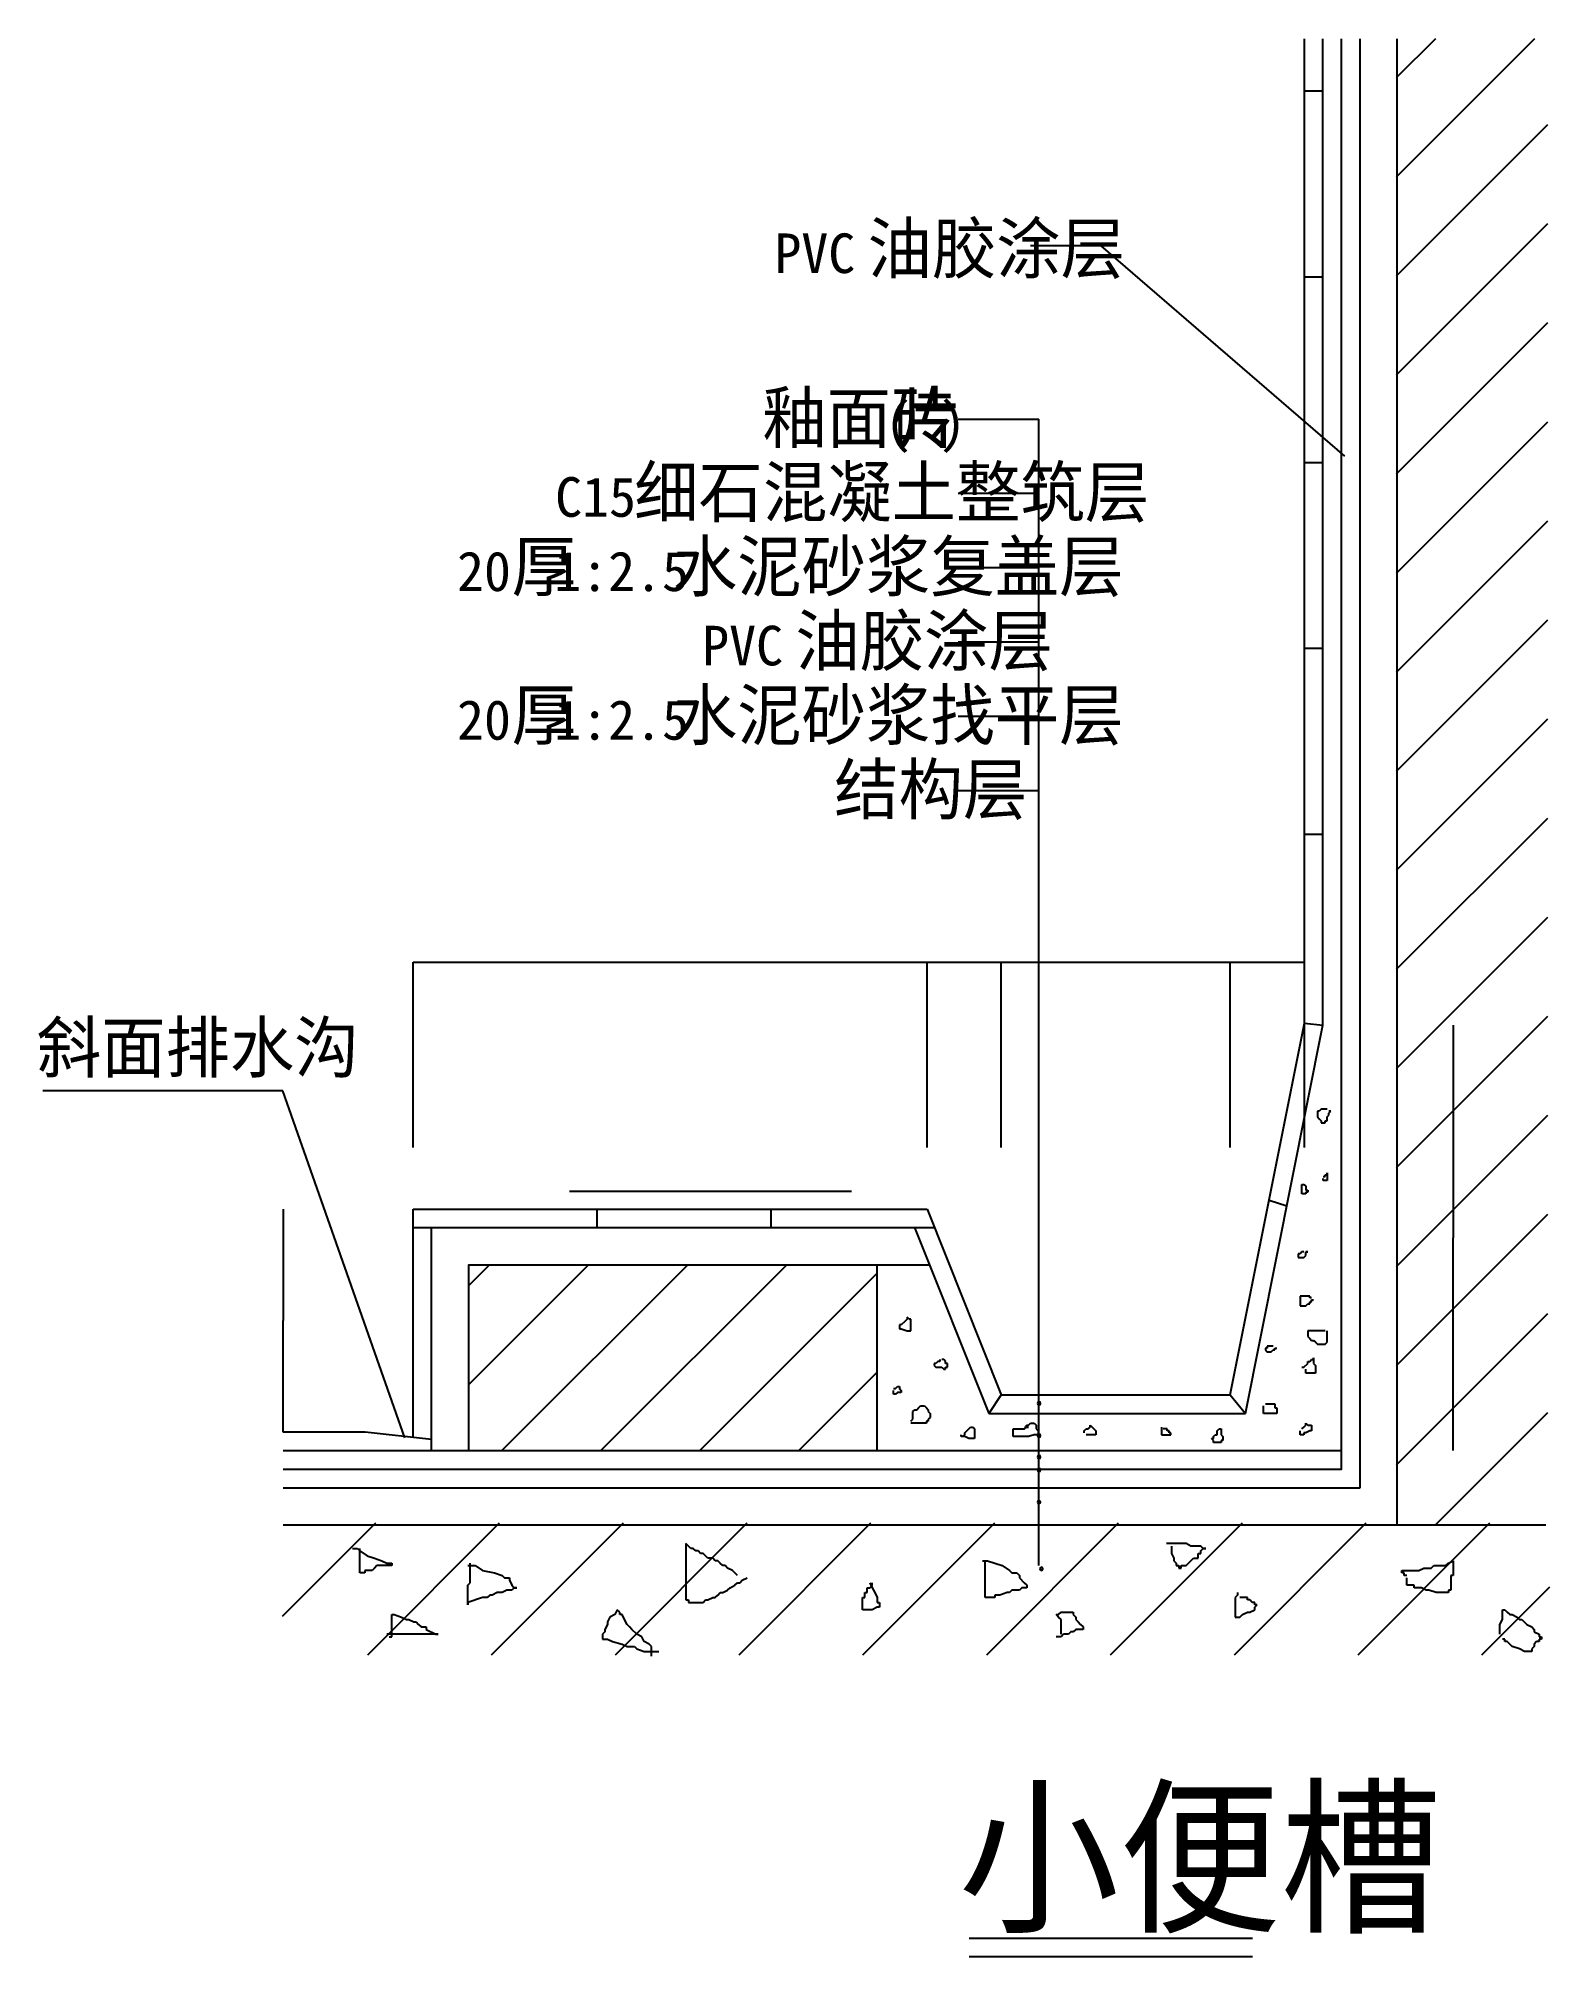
# Model space of a CAD drawing. Header units: metres. Extents: x 8360 to 20568, y -12093 to 3396.
import ezdxf

# ---------------------------------------------------------------- set-up
doc = ezdxf.new("R2010")
doc.units = ezdxf.units.M
for name, color, linetype in [('LVTRY', 6, 'Continuous'), ('PUB_DIM', 3, 'Continuous'), ('PUB_TEXT', 7, 'Continuous'), ('WINDOW', 3, 'Continuous')]:
    doc.layers.add(name, color=color, linetype=linetype)
doc.dimstyles.get("Standard").update_dxf_attribs({"dimtxt": 2.5, "dimasz": 2.5, "dimexe": 1.25, "dimexo": 0.625, "dimtad": 1, "dimcen": 2.5, "dimazin": 3, "dimtfac": 1, "dimtmove": 0, "dimatfit": 3})

# ---------------------------------------------------------------- blocks, each defined once
blk = doc.blocks.new('*D1')
for p, q in [((11386.66, -5558.7), (11386.66, -4062.2)), ((11386.91, -4062.2), (13461.16, -4062.2)), ((13464.16, -4062.2), (15538.41, -4062.2)), ((15538.66, -5558.7), (15538.66, -4062.2))]:
    blk.add_line(p, q)
at = {"layer": 'Defpoints'}
for p in [(11386.66, -4062.2), (11386.66, -5558.7), (15538.66, -5558.7)]:
    blk.add_point(p, dxfattribs=at)
at = {"layer": 'PUB_DIM', "insert": (13462.66, -4062.2), "char_height": 1, "attachment_point": 5}
blk.add_mtext('350', dxfattribs=at)
blk = doc.blocks.new('*D2')
for p, q in [((10336.89, -6057.02), (10336.89, -6957.02)), ((10336.64, -6957.02), (10336.39, -6957.02)), ((10336.89, -7857.02), (10336.89, -6957.02)), ((10336.89, -6957.02), (10336.89, -6957.02)), ((10337.14, -6957.02), (10337.39, -6957.02))]:
    blk.add_line(p, q)
at = {"layer": 'Defpoints'}
for p in [(10336.89, -6057.02), (10336.89, -6957.02), (10336.89, -7857.02)]:
    blk.add_point(p, dxfattribs=at)
at = {"layer": 'PUB_DIM', "insert": (10336.89, -6955.895), "char_height": 1, "attachment_point": 5}
blk.add_mtext('160', dxfattribs=at)
blk = doc.blocks.new('*D3')
for p, q in [((16138.66, -5558.7), (16138.66, -4062.2)), ((16138.91, -4062.2), (17061.16, -4062.2)), ((17064.16, -4062.2), (17986.41, -4062.2)), ((17986.66, -5558.7), (17986.66, -4062.2))]:
    blk.add_line(p, q)
at = {"layer": 'Defpoints'}
for p in [(16138.66, -4062.2), (16138.66, -5558.7), (17986.66, -5558.7)]:
    blk.add_point(p, dxfattribs=at)
at = {"layer": 'PUB_DIM', "insert": (17062.66, -4062.2), "char_height": 1, "attachment_point": 5}
blk.add_mtext('200', dxfattribs=at)
blk = doc.blocks.new('*D4')
for p, q in [((15538.66, -5558.7), (15538.66, -4062.2)), ((15538.91, -4062.2), (15837.66, -4062.2)), ((15839.66, -4062.2), (16138.41, -4062.2)), ((16138.66, -5558.7), (16138.66, -4062.2))]:
    blk.add_line(p, q)
at = {"layer": 'Defpoints'}
for p in [(15538.66, -4062.2), (15538.66, -5558.7), (16138.66, -5558.7)]:
    blk.add_point(p, dxfattribs=at)
at = {"layer": 'PUB_DIM', "insert": (15838.66, -4062.2), "char_height": 1, "attachment_point": 5}
blk.add_mtext('50', dxfattribs=at)
blk = doc.blocks.new('*D5')
for p, q in [((17986.66, -5558.7), (17986.66, -4062.2)), ((17986.91, -4062.2), (18285.66, -4062.2)), ((18287.66, -4062.2), (18586.41, -4062.2)), ((18586.66, -5558.7), (18586.66, -4062.2))]:
    blk.add_line(p, q)
at = {"layer": 'Defpoints'}
for p in [(17986.66, -4062.2), (17986.66, -5558.7), (18586.66, -5558.7)]:
    blk.add_point(p, dxfattribs=at)
at = {"layer": 'PUB_DIM', "insert": (18286.66, -4062.2), "char_height": 1, "attachment_point": 5}
blk.add_mtext('60', dxfattribs=at)
blk = doc.blocks.new('*D6')
for p, q in [((19788.83, -4571.38), (19788.83, -6288.88)), ((19788.58, -6288.88), (19788.33, -6288.88)), ((19788.83, -8006.38), (19788.83, -6288.88)), ((19788.83, -6288.88), (19788.83, -6288.88)), ((19789.08, -6288.88), (19789.33, -6288.88))]:
    blk.add_line(p, q)
at = {"layer": 'Defpoints'}
for p in [(19788.83, -4571.38), (19788.83, -6288.88), (19788.83, -8006.38)]:
    blk.add_point(p, dxfattribs=at)
at = {"layer": 'PUB_DIM', "insert": (19788.83, -6287.755), "char_height": 1, "attachment_point": 5}
blk.add_mtext('0', dxfattribs=at)

msp = doc.modelspace()

# ---------------------------------------------------------------- linework, layer by layer
at = {"layer": 'LVTRY'}
for p, q in [((18722.64, -5250.97), (18707.08, -5266.51)), ((18769.32, -5250.97), (18722.64, -5250.97)), ((18691.52, -5266.51), (18691.52, -5313.16)), ((18707.08, -5266.51), (18691.52, -5266.51)), ((18691.52, -5313.16), (18707.08, -5328.71)), ((18707.08, -5328.71), (18722.64, -5344.26)), ((18722.64, -5344.26), (18722.64, -5359.81)), ((18722.64, -5359.81), (18753.76, -5359.81)), ((18753.76, -5344.26), (18769.32, -5344.26)), ((18753.76, -5359.81), (18753.76, -5344.26)), ((18769.32, -5313.16), (18784.88, -5297.61)), ((18769.32, -5344.26), (18769.32, -5313.16)), ((18800.44, -5266.51), (18784.88, -5266.51)), ((18784.88, -5282.06), (18800.44, -5266.51)), ((18784.88, -5297.61), (18784.88, -5282.06)), ((18567.04, -5857.38), (18582.6, -5857.38)), ((18567.04, -5935.12), (18567.04, -5857.38)), ((18582.6, -5857.38), (18598.16, -5872.93)), ((18598.16, -5872.93), (18598.16, -5904.02)), ((18738.2, -5795.18), (18753.76, -5795.18)), ((18738.2, -5826.28), (18738.2, -5810.73)), ((18769.32, -5826.28), (18738.2, -5826.28)), ((18753.76, -5779.63), (18769.32, -5779.63)), ((18753.76, -5795.18), (18753.76, -5779.63)), ((18769.32, -5764.08), (18769.32, -5826.28)), ((18769.32, -5779.63), (18769.32, -5764.08)), ((18598.16, -5935.12), (18567.04, -5935.12)), ((18598.16, -5904.02), (18613.72, -5904.02)), ((18598.16, -5919.57), (18598.16, -5935.12)), ((18613.72, -5919.57), (18598.16, -5919.57)), ((18613.72, -5904.02), (18613.72, -5919.57)), ((18535.93, -6417.14), (18535.93, -6448.24)), ((18551.48, -6417.14), (18535.93, -6417.14)), ((18535.93, -6448.24), (18582.6, -6448.24)), ((18567.04, -6401.59), (18551.48, -6417.14)), ((18582.6, -6401.59), (18567.04, -6401.59)), ((18582.6, -6448.24), (18598.16, -6432.69)), ((18613.72, -6401.59), (18598.16, -6401.59)), ((18598.16, -6401.59), (18613.72, -6401.59)), ((18598.16, -6432.69), (18598.16, -6401.59)), ((18551.48, -6759.22), (18551.48, -6836.97)), ((18629.28, -6759.22), (18551.48, -6759.22)), ((18629.28, -6774.77), (18629.28, -6759.22)), ((18644.84, -6774.77), (18629.28, -6774.77)), ((18629.28, -6805.87), (18644.84, -6805.87)), ((18629.28, -6821.42), (18629.28, -6805.87)), ((18644.84, -6790.32), (18660.4, -6790.32)), ((18644.84, -6805.87), (18644.84, -6790.32)), ((15361.78, -6961.36), (15330.66, -6992.46)), ((15377.34, -6945.81), (15361.78, -6961.36)), ((15392.9, -6945.81), (15377.34, -6930.26)), ((15377.34, -6930.26), (15377.34, -6945.81)), ((15408.46, -6945.81), (15392.9, -6945.81)), ((15408.46, -7039.1), (15408.46, -6945.81)), ((18551.48, -6836.97), (18598.16, -6836.97)), ((18598.16, -6836.97), (18613.72, -6821.42)), ((18613.72, -6821.42), (18629.28, -6821.42)), ((15315.11, -6992.46), (15315.11, -7023.55)), ((15330.66, -6992.46), (15315.11, -6992.46)), ((15315.11, -7023.55), (15330.66, -7023.55)), ((15330.66, -7023.55), (15377.34, -7039.1)), ((15377.34, -7039.1), (15408.46, -7039.1)), ((18613.72, -7039.1), (18613.72, -7085.75)), ((18753.76, -7039.1), (18613.72, -7039.1)), ((18613.72, -7085.75), (18629.28, -7101.3)), ((18629.28, -7101.3), (18644.84, -7116.85)), ((18644.84, -7116.85), (18660.4, -7116.85)), ((18660.4, -7116.85), (18675.96, -7132.4)), ((18769.32, -7132.4), (18769.32, -7039.1)), ((15641.86, -7272.34), (15641.86, -7287.89)), ((15672.97, -7272.34), (15657.41, -7272.34)), ((15688.53, -7287.89), (15672.97, -7272.34)), ((18271.41, -7179.04), (18271.41, -7194.59)), ((18286.97, -7179.04), (18271.41, -7179.04)), ((18271.41, -7194.59), (18286.97, -7210.14)), ((18286.97, -7163.5), (18286.97, -7179.04)), ((18333.65, -7163.5), (18286.97, -7163.5)), ((18286.97, -7210.14), (18318.09, -7210.14)), ((18318.09, -7210.14), (18333.65, -7194.59)), ((18333.65, -7194.59), (18349.21, -7194.59)), ((18349.21, -7179.04), (18364.77, -7179.04)), ((18349.21, -7194.59), (18349.21, -7179.04)), ((18629.28, -7287.89), (18644.84, -7272.34)), ((18644.84, -7272.34), (18660.4, -7272.34)), ((18660.4, -7256.79), (18660.4, -7303.44)), ((18660.4, -7272.34), (18660.4, -7256.79)), ((18675.96, -7132.4), (18691.52, -7147.95)), ((18691.52, -7147.95), (18753.76, -7147.95)), ((18753.76, -7147.95), (18769.32, -7132.4)), ((15595.18, -7303.44), (15595.18, -7318.99)), ((15610.74, -7303.44), (15595.18, -7303.44)), ((15595.18, -7318.99), (15610.74, -7334.53)), ((15626.3, -7287.89), (15610.74, -7303.44)), ((15610.74, -7334.53), (15657.41, -7334.53)), ((15641.86, -7287.89), (15626.3, -7287.89)), ((15657.41, -7334.53), (15672.97, -7350.08)), ((15672.97, -7350.08), (15688.53, -7350.08)), ((15688.53, -7303.44), (15688.53, -7287.89)), ((15704.09, -7303.44), (15688.53, -7303.44)), ((15688.53, -7334.53), (15704.09, -7334.53)), ((15688.53, -7350.08), (15688.53, -7334.53)), ((15704.09, -7334.53), (15704.09, -7303.44)), ((18567.04, -7334.53), (18582.6, -7334.53)), ((18582.6, -7334.53), (18613.72, -7303.44)), ((18598.16, -7381.18), (18598.16, -7350.08)), ((18675.96, -7381.18), (18598.16, -7381.18)), ((18613.72, -7287.89), (18629.28, -7287.89)), ((18613.72, -7303.44), (18613.72, -7287.89)), ((18660.4, -7303.44), (18675.96, -7318.99)), ((18675.96, -7318.99), (18675.96, -7381.18)), ((15268.43, -7505.57), (15283.99, -7505.57)), ((15268.43, -7552.22), (15268.43, -7521.12)), ((15283.99, -7552.22), (15268.43, -7552.22)), ((15283.99, -7505.57), (15299.55, -7490.02)), ((15299.55, -7536.67), (15283.99, -7552.22)), ((15299.55, -7490.02), (15315.11, -7490.02)), ((15330.66, -7536.67), (15299.55, -7536.67)), ((15315.11, -7490.02), (15315.11, -7505.57)), ((15315.11, -7505.57), (15330.66, -7521.12)), ((15330.66, -7521.12), (15330.66, -7536.67)), ((15424.02, -7692.16), (15439.58, -7676.61)), ((15424.02, -7754.36), (15424.02, -7692.16)), ((15439.58, -7676.61), (15455.14, -7676.61)), ((15455.14, -7676.61), (15470.7, -7661.06)), ((15470.7, -7661.06), (15486.26, -7645.51)), ((15486.26, -7645.51), (15517.38, -7645.51)), ((15517.38, -7645.51), (15532.94, -7661.06)), ((15532.94, -7661.06), (15548.5, -7676.61)), ((15548.5, -7676.61), (15548.5, -7692.16)), ((15548.5, -7692.16), (15564.06, -7707.71)), ((15564.06, -7738.81), (15548.5, -7754.36)), ((15564.06, -7707.71), (15564.06, -7738.81)), ((18255.85, -7707.71), (18255.85, -7645.51)), ((18364.77, -7707.71), (18255.85, -7707.71)), ((18271.41, -7629.97), (18349.21, -7629.97)), ((18349.21, -7629.97), (18349.21, -7661.06)), ((18349.21, -7661.06), (18364.77, -7661.06)), ((18364.77, -7661.06), (18364.77, -7707.71)), ((15408.46, -7769.91), (15424.02, -7754.36)), ((15532.94, -7785.46), (15408.46, -7785.46)), ((15532.94, -7769.91), (15532.94, -7785.46)), ((15548.5, -7769.91), (15532.94, -7769.91)), ((15548.5, -7754.36), (15548.5, -7769.91)), ((15813.01, -7894.3), (15813.01, -7878.75)), ((15844.13, -7894.3), (15813.01, -7894.3)), ((15828.57, -7894.3), (15844.13, -7878.75)), ((15844.13, -7863.2), (15859.69, -7847.65)), ((15844.13, -7878.75), (15844.13, -7863.2)), ((15875.25, -7909.85), (15844.13, -7894.3)), ((15859.69, -7847.65), (15875.25, -7832.1)), ((15875.25, -7832.1), (15890.81, -7816.55)), ((15890.81, -7816.55), (15906.37, -7816.55)), ((15906.37, -7816.55), (15921.93, -7832.1)), ((15921.93, -7832.1), (15921.93, -7909.85)), ((16233.12, -7832.1), (16326.47, -7832.1)), ((16233.12, -7894.3), (16233.12, -7832.1)), ((16357.59, -7894.3), (16233.12, -7894.3)), ((16326.47, -7832.1), (16342.03, -7816.55)), ((16326.47, -7816.55), (16342.03, -7816.55)), ((16342.03, -7801.01), (16357.59, -7801.01)), ((16342.03, -7816.55), (16342.03, -7801.01)), ((16342.03, -7816.55), (16357.59, -7816.55)), ((16357.59, -7801.01), (16373.15, -7785.46)), ((16404.27, -7878.75), (16357.59, -7894.3)), ((16373.15, -7785.46), (16404.27, -7785.46)), ((16404.27, -7785.46), (16419.83, -7801.01)), ((16435.39, -7878.75), (16404.27, -7878.75)), ((16419.83, -7801.01), (16419.83, -7832.1)), ((16419.83, -7832.1), (16435.39, -7847.65)), ((16435.39, -7847.65), (16435.39, -7878.75)), ((16808.82, -7847.65), (16824.38, -7832.1)), ((16808.82, -7863.2), (16808.82, -7847.65)), ((16824.38, -7832.1), (16839.94, -7832.1)), ((16902.18, -7878.75), (16824.38, -7878.75)), ((16839.94, -7832.1), (16855.5, -7816.55)), ((16855.5, -7801.01), (16886.62, -7832.1)), ((16855.5, -7816.55), (16855.5, -7801.01)), ((16886.62, -7832.1), (16902.18, -7847.65)), ((16902.18, -7847.65), (16902.18, -7878.75)), ((17431.2, -7816.55), (17431.2, -7878.75)), ((17431.2, -7878.75), (17509, -7878.75)), ((17477.88, -7832.1), (17446.76, -7832.1)), ((17477.88, -7847.65), (17477.88, -7832.1)), ((17493.44, -7847.65), (17477.88, -7847.65)), ((17493.44, -7863.2), (17493.44, -7847.65)), ((17509, -7863.2), (17493.44, -7863.2)), ((17509, -7878.75), (17509, -7863.2)), ((17851.31, -7894.3), (17866.87, -7878.75)), ((17851.31, -7909.85), (17851.31, -7894.3)), ((17866.87, -7878.75), (17882.43, -7878.75)), ((17882.43, -7847.65), (17897.99, -7832.1)), ((17882.43, -7878.75), (17882.43, -7847.65)), ((17897.99, -7832.1), (17913.54, -7832.1)), ((17913.54, -7832.1), (17913.54, -7878.75)), ((17913.54, -7878.75), (17929.1, -7894.3)), ((17929.1, -7894.3), (17929.1, -7925.4)), ((18551.48, -7878.75), (18551.48, -7847.65)), ((18582.6, -7878.75), (18551.48, -7878.75)), ((18567.04, -7832.1), (18582.6, -7816.55)), ((18582.6, -7816.55), (18598.16, -7801.01)), ((18582.6, -7863.2), (18582.6, -7878.75)), ((18598.16, -7863.2), (18582.6, -7863.2)), ((18598.16, -7785.46), (18613.72, -7801.01)), ((18598.16, -7801.01), (18598.16, -7785.46)), ((18629.28, -7847.65), (18598.16, -7863.2)), ((18613.72, -7801.01), (18644.84, -7801.01)), ((18644.84, -7847.65), (18629.28, -7847.65)), ((18644.84, -7801.01), (18644.84, -7847.65)), ((15921.93, -7909.85), (15875.25, -7909.85)), ((17851.31, -7925.4), (17835.75, -7909.85)), ((17835.75, -7909.85), (17851.31, -7909.85)), ((17851.31, -7940.95), (17851.31, -7925.4)), ((17913.54, -7940.95), (17851.31, -7940.95)), ((17913.54, -7925.4), (17913.54, -7940.95)), ((17929.1, -7925.4), (17913.54, -7925.4)), ((10897.38, -8797.19), (10936.99, -8797.19)), ((10936.99, -8797.19), (10956.79, -8816.98)), ((10956.79, -8995.1), (10956.79, -8797.19)), ((10956.79, -8816.98), (11016.21, -8856.56)), ((13590.75, -8757.61), (13590.75, -9212.8)), ((13610.55, -8777.4), (13590.75, -8757.61)), ((13630.36, -8797.19), (13610.55, -8777.4)), ((13650.16, -8797.19), (13630.36, -8797.19)), ((13669.97, -8816.98), (13650.16, -8797.19)), ((13689.77, -8816.98), (13669.97, -8816.98)), ((13709.57, -8836.77), (13689.77, -8816.98)), ((17630.8, -8757.61), (17472.37, -8757.61)), ((17511.98, -8777.4), (17511.98, -8836.77)), ((17670.41, -8777.4), (17630.8, -8757.61)), ((17749.63, -8777.4), (17670.41, -8777.4)), ((17769.43, -8797.19), (17749.63, -8777.4)), ((17749.63, -8816.98), (17769.43, -8797.19)), ((17749.63, -8836.77), (17749.63, -8816.98)), ((17789.24, -8797.19), (17769.43, -8797.19)), ((17769.43, -8797.19), (17789.24, -8797.19)), ((10996.4, -8975.31), (10996.4, -8995.1)), ((11055.81, -8975.31), (10996.4, -8975.31)), ((11016.21, -8856.56), (11075.62, -8876.35)), ((11075.62, -8955.52), (11055.81, -8975.31)), ((11075.62, -8876.35), (11135.03, -8896.14)), ((11095.42, -8935.72), (11075.62, -8955.52)), ((11214.25, -8935.72), (11095.42, -8935.72)), ((11135.03, -8896.14), (11174.64, -8915.93)), ((11174.64, -8915.93), (11214.25, -8915.93)), ((11214.25, -8915.93), (11214.25, -8935.72)), ((11828.18, -8935.72), (11887.59, -8935.72)), ((11847.98, -9074.26), (11847.98, -8915.93)), ((11887.59, -8935.72), (11947, -8975.31)), ((11947, -8975.31), (12046.02, -8995.1)), ((13729.38, -8836.77), (13709.57, -8836.77)), ((13749.18, -8856.56), (13729.38, -8836.77)), ((13768.99, -8876.35), (13749.18, -8856.56)), ((13808.6, -8876.35), (13768.99, -8876.35)), ((13828.4, -8896.14), (13808.6, -8876.35)), ((13848.2, -8896.14), (13828.4, -8896.14)), ((13868.01, -8915.93), (13848.2, -8896.14)), ((13887.81, -8935.72), (13868.01, -8915.93)), ((13907.62, -8935.72), (13887.81, -8935.72)), ((13927.42, -8955.52), (13907.62, -8935.72)), ((13967.03, -8975.31), (13927.42, -8955.52)), ((13986.83, -8995.1), (13967.03, -8975.31)), ((15987.06, -8896.14), (16026.66, -8896.14)), ((16006.86, -9193.01), (16006.86, -8896.14)), ((16026.66, -8896.14), (16145.49, -8935.72)), ((16145.49, -8935.72), (16204.9, -8975.31)), ((16204.9, -8975.31), (16224.71, -8995.1)), ((17511.98, -8836.77), (17531.78, -8876.35)), ((17531.78, -8876.35), (17531.78, -8896.14)), ((17531.78, -8896.14), (17551.59, -8915.93)), ((17551.59, -8915.93), (17551.59, -8935.72)), ((17551.59, -8935.72), (17571.39, -8935.72)), ((17571.39, -8935.72), (17571.39, -8955.52)), ((17571.39, -8955.52), (17591.19, -8955.52)), ((17591.19, -8935.72), (17630.8, -8935.72)), ((17591.19, -8955.52), (17591.19, -8935.72)), ((17630.8, -8935.72), (17650.61, -8915.93)), ((17650.61, -8915.93), (17670.41, -8896.14)), ((17670.41, -8896.14), (17690.22, -8876.35)), ((17690.22, -8876.35), (17729.82, -8876.35)), ((17729.82, -8836.77), (17749.63, -8836.77)), ((17729.82, -8876.35), (17729.82, -8836.77)), ((19373.57, -8975.31), (19512.2, -8975.31)), ((19373.57, -8995.1), (19373.57, -8975.31)), ((19512.2, -8975.31), (19551.81, -8955.52)), ((19551.81, -8955.52), (19611.22, -8955.52)), ((19611.22, -8955.52), (19631.02, -8935.72)), ((19631.02, -8935.72), (19730.05, -8935.72)), ((19730.05, -8935.72), (19749.85, -8915.93)), ((19749.85, -8915.93), (19789.46, -8896.14)), ((19789.46, -8896.14), (19789.46, -9014.89)), ((10996.4, -8995.1), (10956.79, -8995.1)), ((11828.18, -9094.05), (11847.98, -9074.26)), ((11828.18, -9252.38), (11828.18, -9094.05)), ((12046.02, -8995.1), (12105.44, -9014.89)), ((12105.44, -9014.89), (12125.24, -9034.68)), ((12145.04, -9133.63), (12105.44, -9153.42)), ((12125.24, -9034.68), (12164.85, -9034.68)), ((12184.65, -9133.63), (12145.04, -9133.63)), ((12164.85, -9034.68), (12164.85, -9054.47)), ((12164.85, -9054.47), (12184.65, -9094.05)), ((12184.65, -9094.05), (12204.46, -9113.84)), ((12204.46, -9113.84), (12184.65, -9133.63)), ((12224.26, -9113.84), (12204.46, -9113.84)), ((12204.46, -9113.84), (12224.26, -9113.84)), ((13887.81, -9153.42), (13927.42, -9133.63)), ((13927.42, -9133.63), (13947.23, -9113.84)), ((13947.23, -9113.84), (13986.83, -9094.05)), ((14006.64, -9014.89), (13986.83, -8995.1)), ((13986.83, -9094.05), (14006.64, -9074.26)), ((14006.64, -9074.26), (14026.44, -9074.26)), ((14026.44, -9074.26), (14046.25, -9054.47)), ((14046.25, -9054.47), (14085.85, -9034.68)), ((15056.26, -9113.84), (15076.06, -9113.84)), ((15056.26, -9153.42), (15056.26, -9113.84)), ((15076.06, -9074.26), (15095.87, -9113.84)), ((15076.06, -9113.84), (15095.87, -9094.05)), ((15095.87, -9094.05), (15095.87, -9074.26)), ((15095.87, -9113.84), (15115.67, -9153.42)), ((16224.71, -9133.63), (16204.9, -9153.42)), ((16224.71, -8995.1), (16264.31, -8995.1)), ((16284.12, -9133.63), (16224.71, -9133.63)), ((16264.31, -8995.1), (16284.12, -9014.89)), ((16284.12, -9014.89), (16284.12, -9034.68)), ((16284.12, -9034.68), (16323.73, -9074.26)), ((16303.92, -9113.84), (16284.12, -9133.63)), ((16343.53, -9113.84), (16303.92, -9113.84)), ((16323.73, -9074.26), (16343.53, -9094.05)), ((16343.53, -9094.05), (16343.53, -9113.84)), ((19393.37, -8995.1), (19373.57, -8995.1)), ((19393.37, -9014.89), (19393.37, -8995.1)), ((19413.18, -9014.89), (19393.37, -9014.89)), ((19413.18, -9094.05), (19413.18, -9034.68)), ((19472.59, -9094.05), (19413.18, -9094.05)), ((19472.59, -9113.84), (19472.59, -9094.05)), ((19532, -9113.84), (19472.59, -9113.84)), ((19571.61, -9133.63), (19532, -9113.84)), ((19591.42, -9133.63), (19571.61, -9133.63)), ((19650.83, -9153.42), (19591.42, -9133.63)), ((19749.85, -9133.63), (19749.85, -9153.42)), ((19769.65, -9133.63), (19749.85, -9133.63)), ((19769.65, -9014.89), (19769.65, -9133.63)), ((19789.46, -9014.89), (19769.65, -9014.89)), ((11947, -9193.01), (11828.18, -9232.59)), ((11828.18, -9232.59), (11828.18, -9252.38)), ((11986.61, -9193.01), (11947, -9193.01)), ((12006.42, -9173.21), (11986.61, -9193.01)), ((12026.22, -9173.21), (12006.42, -9173.21)), ((12065.83, -9153.42), (12026.22, -9173.21)), ((12105.44, -9153.42), (12065.83, -9153.42)), ((13036.23, -9291.96), (13016.43, -9331.54)), ((13056.04, -9311.75), (13036.23, -9291.96)), ((13590.75, -9212.8), (13610.55, -9212.8)), ((13610.55, -9212.8), (13610.55, -9232.59)), ((13610.55, -9232.59), (13729.38, -9232.59)), ((13729.38, -9232.59), (13749.18, -9212.8)), ((13749.18, -9212.8), (13768.99, -9212.8)), ((13768.99, -9212.8), (13808.6, -9193.01)), ((13808.6, -9193.01), (13828.4, -9193.01)), ((13828.4, -9193.01), (13848.2, -9173.21)), ((13848.2, -9173.21), (13868.01, -9153.42)), ((13868.01, -9153.42), (13887.81, -9153.42)), ((15016.65, -9193.01), (15036.45, -9193.01)), ((15016.65, -9291.96), (15016.65, -9193.01)), ((15095.87, -9291.96), (15016.65, -9291.96)), ((15036.45, -9153.42), (15056.26, -9153.42)), ((15036.45, -9193.01), (15036.45, -9153.42)), ((15135.48, -9272.17), (15095.87, -9291.96)), ((15115.67, -9153.42), (15135.48, -9193.01)), ((15135.48, -9193.01), (15135.48, -9232.59)), ((15135.48, -9232.59), (15155.28, -9232.59)), ((15155.28, -9272.17), (15135.48, -9272.17)), ((15155.28, -9232.59), (15155.28, -9272.17)), ((16086.08, -9193.01), (16006.86, -9193.01)), ((16086.08, -9173.21), (16086.08, -9193.01)), ((16125.68, -9173.21), (16086.08, -9173.21)), ((16185.1, -9153.42), (16125.68, -9173.21)), ((16204.9, -9153.42), (16185.1, -9153.42)), ((18046.69, -9173.21), (18026.89, -9193.01)), ((18026.89, -9193.01), (18026.89, -9351.33)), ((18046.69, -9153.42), (18046.69, -9173.21)), ((18125.91, -9193.01), (18066.49, -9193.01)), ((18125.91, -9212.8), (18125.91, -9193.01)), ((18145.71, -9212.8), (18125.91, -9212.8)), ((18165.52, -9232.59), (18145.71, -9212.8)), ((18145.71, -9311.75), (18185.32, -9291.96)), ((18185.32, -9232.59), (18165.52, -9232.59)), ((18185.32, -9252.38), (18185.32, -9232.59)), ((18205.12, -9252.38), (18185.32, -9252.38)), ((18185.32, -9272.17), (18205.12, -9252.38)), ((18185.32, -9291.96), (18185.32, -9272.17)), ((19749.85, -9153.42), (19650.83, -9153.42)), ((20185.54, -9291.96), (20205.35, -9291.96)), ((20185.54, -9371.12), (20185.54, -9291.96)), ((20205.35, -9291.96), (20225.15, -9311.75)), ((11214.25, -9509.66), (11214.25, -9331.54)), ((11214.25, -9331.54), (11234.05, -9331.54)), ((11234.05, -9331.54), (11293.46, -9351.33)), ((11293.46, -9351.33), (11333.07, -9371.12)), ((11333.07, -9371.12), (11352.88, -9371.12)), ((11352.88, -9371.12), (11392.49, -9390.91)), ((11392.49, -9390.91), (11412.29, -9390.91)), ((11412.29, -9390.91), (11432.09, -9410.7)), ((11432.09, -9410.7), (11451.9, -9430.5)), ((11451.9, -9430.5), (11491.51, -9430.5)), ((11491.51, -9430.5), (11491.51, -9450.29)), ((12957.02, -9410.7), (12937.21, -9450.29)), ((12976.82, -9351.33), (12957.02, -9390.91)), ((12957.02, -9390.91), (12957.02, -9410.7)), ((13016.43, -9331.54), (12976.82, -9351.33)), ((13056.04, -9331.54), (13056.04, -9311.75)), ((13075.84, -9331.54), (13056.04, -9331.54)), ((13095.65, -9371.12), (13075.84, -9331.54)), ((13115.45, -9410.7), (13095.65, -9371.12)), ((13135.25, -9430.5), (13115.45, -9410.7)), ((13155.06, -9450.29), (13135.25, -9430.5)), ((16581.18, -9331.54), (16600.99, -9331.54)), ((16600.99, -9351.33), (16581.18, -9331.54)), ((16600.99, -9331.54), (16620.79, -9311.75)), ((16620.79, -9371.12), (16600.99, -9351.33)), ((16620.79, -9311.75), (16719.81, -9311.75)), ((16620.79, -9489.87), (16620.79, -9371.12)), ((16719.81, -9311.75), (16719.81, -9331.54)), ((16719.81, -9331.54), (16739.61, -9351.33)), ((16739.61, -9351.33), (16739.61, -9371.12)), ((16739.61, -9371.12), (16759.42, -9390.91)), ((16759.42, -9390.91), (16779.22, -9410.7)), ((16779.22, -9410.7), (16799.03, -9430.5)), ((16799.03, -9430.5), (16799.03, -9450.29)), ((18026.89, -9351.33), (18066.49, -9351.33)), ((18066.49, -9351.33), (18086.3, -9331.54)), ((18086.3, -9331.54), (18125.91, -9311.75)), ((18125.91, -9311.75), (18145.71, -9311.75)), ((20165.74, -9410.7), (20185.54, -9371.12)), ((20165.74, -9489.87), (20165.74, -9410.7)), ((20225.15, -9311.75), (20244.95, -9331.54)), ((20244.95, -9331.54), (20264.76, -9331.54)), ((20264.76, -9331.54), (20304.37, -9351.33)), ((20304.37, -9351.33), (20324.17, -9371.12)), ((20324.17, -9371.12), (20343.98, -9371.12)), ((20343.98, -9371.12), (20383.58, -9410.7)), ((20383.58, -9410.7), (20423.19, -9430.5)), ((20423.19, -9430.5), (20443, -9450.29)), ((11590.53, -9489.87), (11174.64, -9489.87)), ((11194.44, -9509.66), (11214.25, -9509.66)), ((11491.51, -9450.29), (11570.72, -9489.87)), ((11570.72, -9489.87), (11590.53, -9489.87)), ((12937.21, -9470.08), (12917.41, -9489.87)), ((12917.41, -9489.87), (12917.41, -9529.45)), ((12917.41, -9529.45), (12957.02, -9529.45)), ((12937.21, -9450.29), (12937.21, -9470.08)), ((12957.02, -9529.45), (12996.62, -9549.24)), ((12996.62, -9549.24), (13075.84, -9569.03)), ((13075.84, -9569.03), (13115.45, -9588.82)), ((13115.45, -9588.82), (13174.86, -9588.82)), ((13194.67, -9489.87), (13155.06, -9450.29)), ((13174.86, -9588.82), (13194.67, -9608.61)), ((13234.27, -9509.66), (13194.67, -9489.87)), ((13254.08, -9549.24), (13234.27, -9509.66)), ((13293.69, -9569.03), (13254.08, -9549.24)), ((13313.49, -9588.82), (13293.69, -9569.03)), ((13313.49, -9667.98), (13313.49, -9588.82)), ((16620.79, -9509.66), (16581.18, -9509.66)), ((16640.59, -9489.87), (16620.79, -9509.66)), ((16680.2, -9489.87), (16640.59, -9489.87)), ((16700.01, -9470.08), (16680.2, -9489.87)), ((16719.81, -9470.08), (16700.01, -9470.08)), ((16739.61, -9450.29), (16719.81, -9470.08)), ((16799.03, -9450.29), (16739.61, -9450.29)), ((20205.35, -9529.45), (20185.54, -9529.45)), ((20205.35, -9549.24), (20205.35, -9529.45)), ((20225.15, -9549.24), (20205.35, -9549.24)), ((20244.95, -9569.03), (20225.15, -9549.24)), ((20264.76, -9588.82), (20244.95, -9569.03)), ((20324.17, -9608.61), (20264.76, -9588.82)), ((20443, -9588.82), (20423.19, -9608.61)), ((20443, -9450.29), (20443, -9470.08)), ((20443, -9470.08), (20482.6, -9489.87)), ((20462.8, -9549.24), (20443, -9569.03)), ((20443, -9569.03), (20443, -9588.82)), ((20482.6, -9549.24), (20462.8, -9549.24)), ((20482.6, -9489.87), (20482.6, -9509.66)), ((20482.6, -9509.66), (20502.41, -9509.66)), ((20482.6, -9529.45), (20482.6, -9549.24)), ((20502.41, -9529.45), (20482.6, -9529.45)), ((20502.41, -9509.66), (20502.41, -9529.45)), ((13194.67, -9608.61), (13254.08, -9628.4)), ((13254.08, -9628.4), (13372.9, -9628.4)), ((20363.78, -9628.4), (20324.17, -9608.61)), ((20423.19, -9628.4), (20363.78, -9628.4)), ((20423.19, -9608.61), (20423.19, -9628.4))]:
    msp.add_line(p, q, dxfattribs=at)
at = {"layer": 'PUB_DIM'}
for p, q in [((18586.89, -4556.79), (18586.89, 3393.21)), ((18736.89, -4571.64), (18736.89, 3393.21)), ((19036.89, -8306.79), (19036.89, 3393.21)), ((19331.09, 3078.9), (19648.32, 3395.92)), ((19331.09, 2278.9), (20448.86, 3395.92)), ((18586.89, 2971.05), (18736.89, 2971.05)), ((19331.09, 1478.9), (20553.68, 2700.68)), ((19331.09, 678.9), (20553.68, 1900.68)), ((18586.89, 1471.05), (18736.89, 1471.05)), ((19331.09, -121.1), (20553.68, 1100.68)), ((19331.09, -921.1), (20553.68, 300.68)), ((18586.89, -28.95), (18736.89, -28.95)), ((19331.09, -1721.1), (20553.68, -499.32)), ((19331.09, -2521.1), (20553.68, -1299.32)), ((18586.89, -1528.95), (18736.89, -1528.95)), ((19331.09, -3321.1), (20553.68, -2099.32)), ((19331.09, -4121.1), (20553.68, -2899.32)), ((18586.89, -3028.95), (18736.89, -3028.95)), ((19331.09, -4921.1), (20553.68, -3699.32)), ((17986.89, -7556.79), (18586.89, -4556.79)), ((18109.86, -7706.79), (18736.89, -4571.64)), ((18586.89, -4556.79), (18736.89, -4571.64)), ((19331.09, -5721.1), (20553.68, -4499.32)), ((19331.09, -6521.1), (20553.68, -5299.32)), ((18301.31, -5984.69), (18445.28, -6029.66)), ((11386.89, -6056.79), (15538.44, -6056.79)), ((11386.89, -7898.65), (11386.89, -6056.79)), ((12872.51, -6056.79), (12872.51, -6206.79)), ((14276.65, -6056.79), (14276.65, -6206.79)), ((15538.44, -6056.79), (16138.44, -7556.79)), ((19331.09, -7321.1), (20553.68, -6099.32)), ((11386.89, -6206.79), (15598.44, -6206.79)), ((11536.89, -8006.79), (11536.89, -6206.79)), ((15436.89, -6206.79), (16036.89, -7706.79)), ((11836.89, -7474.39), (12805.13, -6506.79)), ((11836.89, -6674.93), (12005.13, -6506.79)), ((12101.55, -8009.36), (13605.13, -6506.79)), ((12901.55, -8009.36), (14405.13, -6506.79)), ((13701.55, -8009.36), (15136.89, -6574.99)), ((19331.09, -8121.1), (20553.68, -6899.32)), ((14501.55, -8009.36), (15136.89, -7374.45)), ((16138.44, -7556.79), (16036.89, -7706.79)), ((16138.44, -7556.79), (17986.89, -7556.79)), ((17986.89, -7556.79), (18109.86, -7706.79)), ((16036.89, -7706.79), (18109.86, -7706.79)), ((19645.6, -8606.79), (20553.68, -7699.32)), ((10336.89, -7856.79), (11000.6, -7856.79)), ((10336.89, -8006.79), (18886.89, -8006.79)), ((10336.89, -8306.79), (19036.89, -8306.79)), ((11083.09, -8594.04), (10330.29, -9346.33)), ((12083.09, -8594.04), (11018.24, -9658.16)), ((13083.09, -8594.04), (12018.24, -9658.16)), ((14083.09, -8594.04), (13018.24, -9658.16)), ((15083.09, -8594.04), (14018.24, -9658.16)), ((16083.09, -8594.04), (15018.24, -9658.16)), ((17083.09, -8594.04), (16018.24, -9658.16)), ((18083.09, -8594.04), (17018.24, -9658.16)), ((19083.09, -8594.04), (18018.24, -9658.16)), ((20083.09, -8594.04), (19018.24, -9658.16)), ((20567.7, -9109.08), (20018.24, -9658.16))]:
    msp.add_line(p, q, dxfattribs=at)
for points in [[(10336.89, -8156.79), (18886.89, -8156.79), (18886.89, 3393.21)], [(19336.89, -8606.79), (19336.89, 3393.21)], [(14928.95, -5914.82), (12650.81, -5914.82)], [(11836.89, -8006.79), (11836.89, -6506.79), (15556.89, -6506.79)], [(15136.89, -8006.79), (15136.89, -6506.79)], [(10336.89, -8606.79), (20536.89, -8606.79)]]:
    msp.add_lwpolyline(points, dxfattribs=at)
at = {"layer": 'PUB_TEXT'}
for p, q in [((16943.83, 1720.22), (16373.16, 1720.22)), ((18913.75, 23.15), (16943.83, 1720.22)), ((15789.05, 322.4), (16442.55, 322.4)), ((16442.55, -2677.6), (16442.55, 322.4)), ((15789.05, -277.6), (16442.55, -277.6)), ((15789.05, -877.6), (16442.55, -877.6)), ((15789.05, -1477.6), (16442.55, -1477.6)), ((15789.05, -2077.6), (16442.55, -2077.6)), ((15789.05, -2677.6), (16442.55, -2677.6)), ((16442.55, -8935.72), (16442.55, -2677.6)), ((10335.6, -5101.05), (8396.08, -5101.05)), ((11320.79, -7903.17), (10335.6, -5101.05))]:
    msp.add_line(p, q, dxfattribs=at)
for points in [[(15879.67, -11943.02), (18167.17, -11943.02)], [(15879.67, -12093.02), (18167.17, -12093.02)]]:
    msp.add_lwpolyline(points, dxfattribs=at)
at = {"layer": 'WINDOW'}
msp.add_line((11000.6, -7856.79), (11536.89, -7914.9), dxfattribs=at)
for points in [[(16431.1, -7626.01, 1), (16456.35, -7626.01, 1)], [(16431.1, -7886.13, 1), (16456.35, -7886.13, 1)], [(16431.1, -8059.53, 1), (16456.35, -8059.53, 1)], [(16431.1, -8163.58, 1), (16456.35, -8163.58, 1)], [(16431.1, -8423.69, 1), (16456.35, -8423.69, 1)], [(16448.45, -8961.26, 1), (16473.7, -8961.26, 1)]]:
    msp.add_lwpolyline(points, format="xyb", close=True, dxfattribs=at)

# ---------------------------------------------------------------- texts
at = {"layer": 'PUB_TEXT'}
for s, height, p in [('油胶涂层', 400, (15058.15, 1500.84)), ('PVC', 320, (14305.4, 1500.84)), ('釉面砖', 400, (14207.57, 132.99)), ('(', 320, (15199.25, 132.99)), ('片', 400, (15301.15, 132.99)), (')', 320, (15635.19, 132.99)), ('C15', 320, (12534.56, -467.01)), ('细石混凝土整筑层', 400, (13172.84, -467.01)), ('水泥砂浆复盖层', 400, (13485.87, -1067.01)), ('20', 320, (11742.06, -1067.01)), ('厚', 400, (12183.18, -1067.01)), ('1:2.5', 320, (12527.3, -1067.01)), ('油胶涂层', 400, (14474.88, -1667.01)), ('PVC', 320, (13722.13, -1667.01)), ('厚', 400, (12183.18, -2267.01)), ('水泥砂浆找平层', 400, (13485.87, -2267.01)), ('20', 320, (11742.06, -2267.01)), ('1:2.5', 320, (12527.3, -2267.01)), ('结构层', 400, (14788.72, -2867.01)), ('斜面排水沟', 400, (8347.68, -4951.05)), ('小便槽', 1000, (15792.17, -11793.02))]:
    msp.add_text(s, height=height, dxfattribs=at).set_placement(p)

# ---------------------------------------------------------------- dimensions: what is measured, and where the dimension line sits
at = {"layer": 'PUB_DIM'}
for base, p1, p2, text, picture, middle in [((11386.66, -4062.2), (11386.66, -5558.7), (15538.66, -5558.7), '350', '*D1', (13462.66, -4062.2)), ((15538.66, -4062.2), (15538.66, -5558.7), (16138.66, -5558.7), '50', '*D4', (15838.66, -4062.2)), ((16138.66, -4062.2), (16138.66, -5558.7), (17986.66, -5558.7), '200', '*D3', (17062.66, -4062.2)), ((17986.66, -4062.2), (17986.66, -5558.7), (18586.66, -5558.7), '60', '*D5', (18286.66, -4062.2)), ((10336.89, -6957.02), (10336.89, -7857.02), (10336.89, -6057.02), '160', '*D2', (10336.89, -6955.895))]:
    dim = msp.add_linear_dim(base=base, p1=p1, p2=p2, text=text, dimstyle='Standard', dxfattribs=at)
    dim.commit()
    dim.dimension.update_dxf_attribs({"geometry": picture, "text_midpoint": middle})
dim = msp.add_linear_dim(base=(19788.83, -6288.88), p1=(19788.83, -4571.38), p2=(19788.83, -8006.38), dimstyle='Standard', dxfattribs=at)
dim.commit()
dim.dimension.update_dxf_attribs({"geometry": '*D6', "text_midpoint": (19788.83, -6287.755)})

doc.saveas('drawing.dxf')
